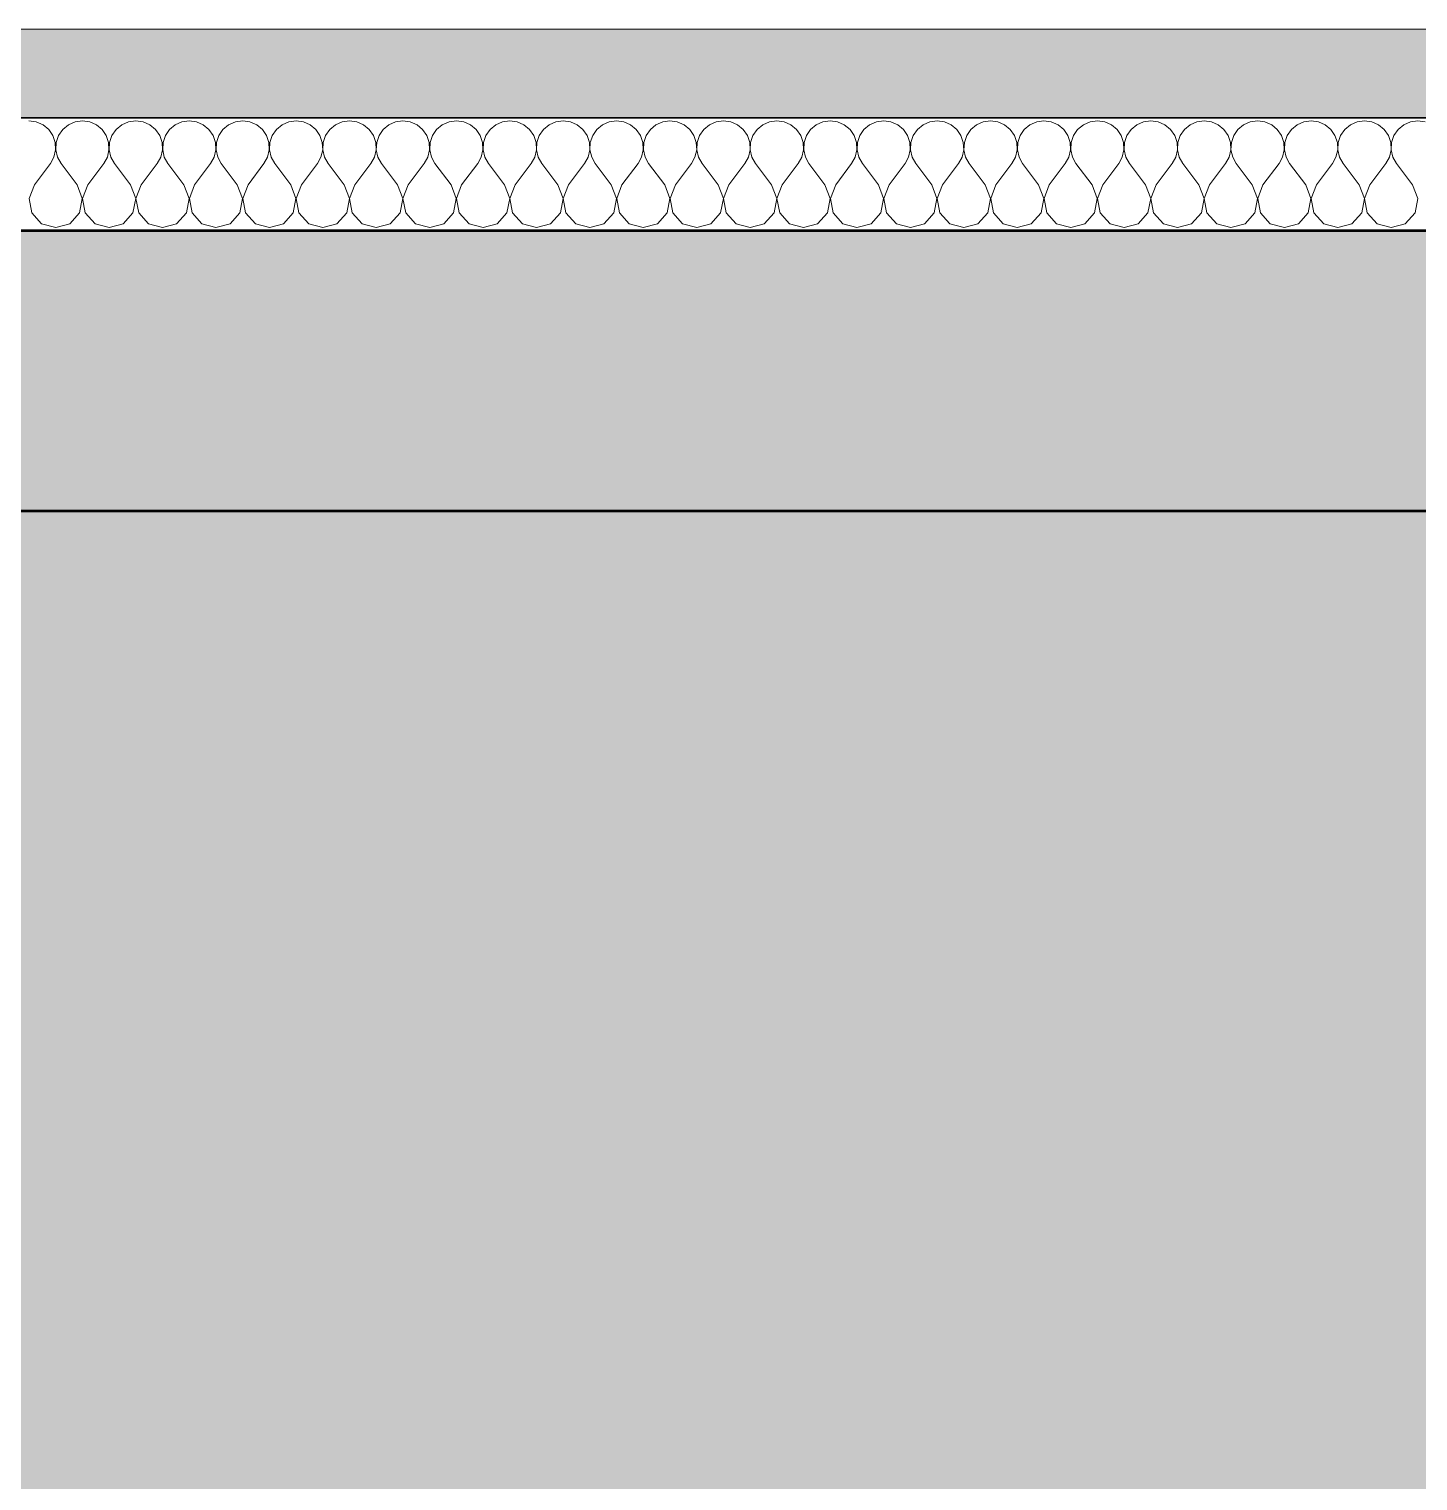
# Model space of a CAD drawing. Header units: millimetres. Extents: x -48147 to 1436659, y -488302 to 18123.
# Drawn here: x 1426631 to 1427870, y -484328 to -483033 of the extents above; entities that cross this region are included whole.
import ezdxf

# ---------------------------------------------------------------- set-up
doc = ezdxf.new("R2010")
doc.units = ezdxf.units.MM
doc.header["$MEASUREMENT"] = 0
doc.linetypes.add('Dashed', pattern=[2822.222233, 1411.111116, -1411.111116])
doc.linetypes.add('Wipeout_Contour', pattern=[1000, 0, -1000])
for name, color, linetype, lineweight, true_color in [('0_Pen_No__105', 7, 'Continuous', 15, 0xa6a6a6), ('A-230-M_FLOOR.IFC Import_Pen_No__109', 7, 'Continuous', 15, 0xa6a6a6), ('A-230-M_FLOOR.IFC Import_Pen_No__29', 7, 'Continuous', 50, 0x2a2a2a), ('HATCHING_Pen_No__145', 7, 'Continuous', 0, 0xa6a6a6), ('New_A-20-M_Floor_Slab_Pen_No__107', 7, 'Continuous', 15, 0xa6a6a6), ('New_A-20-M_Floor_Slab_Pen_No__109', 7, 'Continuous', 15, 0xa6a6a6), ('New_A-20-M_Floor_Slab_Pen_No__162', 7, 'Continuous', 0, 0xe47200)]:
    doc.layers.add(name, color=color, linetype=linetype, lineweight=lineweight, true_color=true_color)
doc.layers.add('A-230-M_FLOOR.IFC Import', color=7, linetype='Continuous')
doc.layers.add('New_A-20-M_Floor_Slab', color=7, linetype='Continuous')
doc.layers.add('HATCHING_Pen_No__1', color=7, linetype='Continuous', lineweight=13)
doc.layers.add('New_A-20-M_Floor_Slab_Pen_No__1', color=7, linetype='Continuous', lineweight=13)
pattern_1 = [(0, (1424163.9, -483032.8), (0, 389.711), [24.375, -200.625]), (0, (1424276.4, -482837.94), (0, 389.711), [24.375, -200.625]), (60, (1424163.9, -483032.8), (-337.5, 194.856), [24.375, -200.625]), (60, (1424388.9, -483032.8), (-337.5, 194.856), [24.375, -200.625]), (120, (1424188.27, -483032.8), (337.5, 194.856), [24.375, -200.625]), (120, (1424413.27, -483032.8), (337.5, 194.856), [24.375, -200.625]), (0, (1424163.9, -482995.3), (0, 75), [0, -75, 0, -112.5]), (45, (1424201.4, -482995.3), (-53.033, 53.033), [0, -56.25, 0, -93.75])]

# ---------------------------------------------------------------- blocks, each defined once
blk = doc.blocks.new('*X349', base_point=(1424163.9, -483032.8))
at = {"layer": 'New_A-20-M_Floor_Slab_Pen_No__107', "linetype": 'Continuous'}
for p, q in [((1426637.9, -483115.6), (1426631.4, -483114.7)), ((1426643.9, -483118.2), (1426637.9, -483115.6)), ((1426672.5, -483115.6), (1426666.5, -483118.2)), ((1426679, -483114.7), (1426672.5, -483115.6)), ((1426685.5, -483115.6), (1426679, -483114.7)), ((1426691.6, -483118.2), (1426685.5, -483115.6)), ((1426720.1, -483115.6), (1426714.1, -483118.2)), ((1426726.7, -483114.7), (1426720.1, -483115.6)), ((1426733.2, -483115.6), (1426726.7, -483114.7)), ((1426739.2, -483118.2), (1426733.2, -483115.6)), ((1426767.8, -483115.6), (1426761.8, -483118.2)), ((1426774.3, -483114.7), (1426767.8, -483115.6)), ((1426780.8, -483115.6), (1426774.3, -483114.7)), ((1426786.8, -483118.2), (1426780.8, -483115.6)), ((1426815.4, -483115.6), (1426809.4, -483118.2)), ((1426821.9, -483114.7), (1426815.4, -483115.6)), ((1426828.4, -483115.6), (1426821.9, -483114.7)), ((1426834.4, -483118.2), (1426828.4, -483115.6)), ((1426863, -483115.6), (1426857, -483118.2)), ((1426869.5, -483114.7), (1426863, -483115.6)), ((1426876, -483115.6), (1426869.5, -483114.7)), ((1426882, -483118.2), (1426876, -483115.6)), ((1426910.6, -483115.6), (1426904.6, -483118.2)), ((1426917.1, -483114.7), (1426910.6, -483115.6)), ((1426923.6, -483115.6), (1426917.1, -483114.7)), ((1426929.6, -483118.2), (1426923.6, -483115.6)), ((1426958.2, -483115.6), (1426952.2, -483118.2)), ((1426964.7, -483114.7), (1426958.2, -483115.6)), ((1426971.3, -483115.6), (1426964.7, -483114.7)), ((1426977.3, -483118.2), (1426971.3, -483115.6)), ((1427005.9, -483115.6), (1426999.8, -483118.2)), ((1427012.4, -483114.7), (1427005.9, -483115.6)), ((1427018.9, -483115.6), (1427012.4, -483114.7)), ((1427024.9, -483118.2), (1427018.9, -483115.6)), ((1427053.5, -483115.6), (1427047.5, -483118.2)), ((1427060, -483114.7), (1427053.5, -483115.6)), ((1427066.5, -483115.6), (1427060, -483114.7)), ((1427072.5, -483118.2), (1427066.5, -483115.6)), ((1427101.1, -483115.6), (1427095.1, -483118.2)), ((1427107.6, -483114.7), (1427101.1, -483115.6)), ((1427114.1, -483115.6), (1427107.6, -483114.7)), ((1427120.1, -483118.2), (1427114.1, -483115.6)), ((1427148.7, -483115.6), (1427142.7, -483118.2)), ((1427155.2, -483114.7), (1427148.7, -483115.6)), ((1427161.7, -483115.6), (1427155.2, -483114.7)), ((1427167.7, -483118.2), (1427161.7, -483115.6)), ((1427196.3, -483115.6), (1427190.3, -483118.2)), ((1427202.8, -483114.7), (1427196.3, -483115.6)), ((1427209.3, -483115.6), (1427202.8, -483114.7)), ((1427215.4, -483118.2), (1427209.3, -483115.6)), ((1427244, -483115.6), (1427237.9, -483118.2)), ((1427250.5, -483114.7), (1427244, -483115.6)), ((1427257, -483115.6), (1427250.5, -483114.7)), ((1427263, -483118.2), (1427257, -483115.6)), ((1427291.6, -483115.6), (1427285.6, -483118.2)), ((1427298.1, -483114.7), (1427291.6, -483115.6)), ((1427304.6, -483115.6), (1427298.1, -483114.7)), ((1427310.6, -483118.2), (1427304.6, -483115.6)), ((1427339.2, -483115.6), (1427333.2, -483118.2)), ((1427345.7, -483114.7), (1427339.2, -483115.6)), ((1427352.2, -483115.6), (1427345.7, -483114.7)), ((1427358.2, -483118.2), (1427352.2, -483115.6)), ((1427386.8, -483115.6), (1427380.8, -483118.2)), ((1427393.3, -483114.7), (1427386.8, -483115.6)), ((1427399.8, -483115.6), (1427393.3, -483114.7)), ((1427405.8, -483118.2), (1427399.8, -483115.6)), ((1427434.4, -483115.6), (1427428.4, -483118.2)), ((1427440.9, -483114.7), (1427434.4, -483115.6)), ((1427447.4, -483115.6), (1427440.9, -483114.7)), ((1427453.5, -483118.2), (1427447.4, -483115.6)), ((1427482.1, -483115.6), (1427476, -483118.2)), ((1427488.6, -483114.7), (1427482.1, -483115.6)), ((1427495.1, -483115.6), (1427488.6, -483114.7)), ((1427501.1, -483118.2), (1427495.1, -483115.6)), ((1427529.7, -483115.6), (1427523.7, -483118.2)), ((1427536.2, -483114.7), (1427529.7, -483115.6)), ((1427542.7, -483115.6), (1427536.2, -483114.7)), ((1427548.7, -483118.2), (1427542.7, -483115.6)), ((1427577.3, -483115.6), (1427571.3, -483118.2)), ((1427583.8, -483114.7), (1427577.3, -483115.6)), ((1427590.3, -483115.6), (1427583.8, -483114.7)), ((1427596.3, -483118.2), (1427590.3, -483115.6)), ((1427624.9, -483115.6), (1427618.9, -483118.2)), ((1427631.4, -483114.7), (1427624.9, -483115.6)), ((1427637.9, -483115.6), (1427631.4, -483114.7)), ((1427643.9, -483118.2), (1427637.9, -483115.6)), ((1427672.5, -483115.6), (1427666.5, -483118.2)), ((1427679, -483114.7), (1427672.5, -483115.6)), ((1427685.5, -483115.6), (1427679, -483114.7)), ((1427691.6, -483118.2), (1427685.5, -483115.6)), ((1427720.1, -483115.6), (1427714.1, -483118.2)), ((1427726.7, -483114.7), (1427720.1, -483115.6)), ((1427733.2, -483115.6), (1427726.7, -483114.7)), ((1427739.2, -483118.2), (1427733.2, -483115.6)), ((1427767.8, -483115.6), (1427761.8, -483118.2)), ((1427774.3, -483114.7), (1427767.8, -483115.6)), ((1427780.8, -483115.6), (1427774.3, -483114.7)), ((1427786.8, -483118.2), (1427780.8, -483115.6)), ((1427815.4, -483115.6), (1427809.4, -483118.2)), ((1427821.9, -483114.7), (1427815.4, -483115.6)), ((1427828.4, -483115.6), (1427821.9, -483114.7)), ((1427834.4, -483118.2), (1427828.4, -483115.6)), ((1427863, -483115.6), (1427857, -483118.2)), ((1427869.5, -483114.7), (1427863, -483115.6)), ((1427876, -483115.6), (1427869.5, -483114.7)), ((1426649, -483122.4), (1426643.9, -483118.2)), ((1426652.7, -483127.8), (1426649, -483122.4)), ((1426654.8, -483134.1), (1426652.7, -483127.8)), ((1426657.7, -483127.8), (1426655.6, -483134.1)), ((1426661.5, -483122.4), (1426657.7, -483127.8)), ((1426666.5, -483118.2), (1426661.5, -483122.4)), ((1426696.6, -483122.4), (1426691.6, -483118.2)), ((1426700.3, -483127.8), (1426696.6, -483122.4)), ((1426702.4, -483134.1), (1426700.3, -483127.8)), ((1426705.4, -483127.8), (1426703.3, -483134.1)), ((1426709.1, -483122.4), (1426705.4, -483127.8)), ((1426714.1, -483118.2), (1426709.1, -483122.4)), ((1426744.2, -483122.4), (1426739.2, -483118.2)), ((1426747.9, -483127.8), (1426744.2, -483122.4)), ((1426750, -483134.1), (1426747.9, -483127.8)), ((1426753, -483127.8), (1426750.9, -483134.1)), ((1426756.7, -483122.4), (1426753, -483127.8)), ((1426761.8, -483118.2), (1426756.7, -483122.4)), ((1426791.8, -483122.4), (1426786.8, -483118.2)), ((1426795.6, -483127.8), (1426791.8, -483122.4)), ((1426797.7, -483134.1), (1426795.6, -483127.8)), ((1426800.6, -483127.8), (1426798.5, -483134.1)), ((1426804.3, -483122.4), (1426800.6, -483127.8)), ((1426809.4, -483118.2), (1426804.3, -483122.4)), ((1426839.5, -483122.4), (1426834.4, -483118.2)), ((1426843.2, -483127.8), (1426839.5, -483122.4)), ((1426845.3, -483134.1), (1426843.2, -483127.8)), ((1426848.2, -483127.8), (1426846.1, -483134.1)), ((1426851.9, -483122.4), (1426848.2, -483127.8)), ((1426857, -483118.2), (1426851.9, -483122.4)), ((1426887.1, -483122.4), (1426882, -483118.2)), ((1426890.8, -483127.8), (1426887.1, -483122.4)), ((1426892.9, -483134.1), (1426890.8, -483127.8)), ((1426895.8, -483127.8), (1426893.7, -483134.1)), ((1426899.6, -483122.4), (1426895.8, -483127.8)), ((1426904.6, -483118.2), (1426899.6, -483122.4)), ((1426934.7, -483122.4), (1426929.6, -483118.2)), ((1426938.4, -483127.8), (1426934.7, -483122.4)), ((1426940.5, -483134.1), (1426938.4, -483127.8)), ((1426943.5, -483127.8), (1426941.4, -483134.1)), ((1426947.2, -483122.4), (1426943.5, -483127.8)), ((1426952.2, -483118.2), (1426947.2, -483122.4)), ((1426982.3, -483122.4), (1426977.3, -483118.2)), ((1426986, -483127.8), (1426982.3, -483122.4)), ((1426988.1, -483134.1), (1426986, -483127.8)), ((1426991.1, -483127.8), (1426989, -483134.1)), ((1426994.8, -483122.4), (1426991.1, -483127.8)), ((1426999.8, -483118.2), (1426994.8, -483122.4)), ((1427029.9, -483122.4), (1427024.9, -483118.2)), ((1427033.7, -483127.8), (1427029.9, -483122.4)), ((1427035.8, -483134.1), (1427033.7, -483127.8)), ((1427038.7, -483127.8), (1427036.6, -483134.1)), ((1427042.4, -483122.4), (1427038.7, -483127.8)), ((1427047.5, -483118.2), (1427042.4, -483122.4)), ((1427077.6, -483122.4), (1427072.5, -483118.2)), ((1427081.3, -483127.8), (1427077.6, -483122.4)), ((1427083.4, -483134.1), (1427081.3, -483127.8)), ((1427086.3, -483127.8), (1427084.2, -483134.1)), ((1427090, -483122.4), (1427086.3, -483127.8)), ((1427095.1, -483118.2), (1427090, -483122.4)), ((1427125.2, -483122.4), (1427120.1, -483118.2)), ((1427128.9, -483127.8), (1427125.2, -483122.4)), ((1427131, -483134.1), (1427128.9, -483127.8)), ((1427133.9, -483127.8), (1427131.8, -483134.1)), ((1427137.6, -483122.4), (1427133.9, -483127.8)), ((1427142.7, -483118.2), (1427137.6, -483122.4)), ((1427172.8, -483122.4), (1427167.7, -483118.2)), ((1427176.5, -483127.8), (1427172.8, -483122.4)), ((1427178.6, -483134.1), (1427176.5, -483127.8)), ((1427181.5, -483127.8), (1427179.4, -483134.1)), ((1427185.3, -483122.4), (1427181.5, -483127.8)), ((1427190.3, -483118.2), (1427185.3, -483122.4)), ((1427220.4, -483122.4), (1427215.4, -483118.2)), ((1427224.1, -483127.8), (1427220.4, -483122.4)), ((1427226.2, -483134.1), (1427224.1, -483127.8)), ((1427229.2, -483127.8), (1427227.1, -483134.1)), ((1427232.9, -483122.4), (1427229.2, -483127.8)), ((1427237.9, -483118.2), (1427232.9, -483122.4)), ((1427268, -483122.4), (1427263, -483118.2)), ((1427271.8, -483127.8), (1427268, -483122.4)), ((1427273.9, -483134.1), (1427271.8, -483127.8)), ((1427276.8, -483127.8), (1427274.7, -483134.1)), ((1427280.5, -483122.4), (1427276.8, -483127.8)), ((1427285.6, -483118.2), (1427280.5, -483122.4)), ((1427315.7, -483122.4), (1427310.6, -483118.2)), ((1427319.4, -483127.8), (1427315.7, -483122.4)), ((1427321.5, -483134.1), (1427319.4, -483127.8)), ((1427324.4, -483127.8), (1427322.3, -483134.1)), ((1427328.1, -483122.4), (1427324.4, -483127.8)), ((1427333.2, -483118.2), (1427328.1, -483122.4)), ((1427363.3, -483122.4), (1427358.2, -483118.2)), ((1427367, -483127.8), (1427363.3, -483122.4)), ((1427369.1, -483134.1), (1427367, -483127.8)), ((1427372, -483127.8), (1427369.9, -483134.1)), ((1427375.7, -483122.4), (1427372, -483127.8)), ((1427380.8, -483118.2), (1427375.7, -483122.4)), ((1427410.9, -483122.4), (1427405.8, -483118.2)), ((1427414.6, -483127.8), (1427410.9, -483122.4)), ((1427416.7, -483134.1), (1427414.6, -483127.8)), ((1427419.6, -483127.8), (1427417.5, -483134.1)), ((1427423.4, -483122.4), (1427419.6, -483127.8)), ((1427428.4, -483118.2), (1427423.4, -483122.4)), ((1427458.5, -483122.4), (1427453.5, -483118.2)), ((1427462.2, -483127.8), (1427458.5, -483122.4)), ((1427464.3, -483134.1), (1427462.2, -483127.8)), ((1427467.3, -483127.8), (1427465.2, -483134.1)), ((1427471, -483122.4), (1427467.3, -483127.8)), ((1427476, -483118.2), (1427471, -483122.4)), ((1427506.1, -483122.4), (1427501.1, -483118.2)), ((1427509.9, -483127.8), (1427506.1, -483122.4)), ((1427512, -483134.1), (1427509.9, -483127.8)), ((1427514.9, -483127.8), (1427512.8, -483134.1)), ((1427518.6, -483122.4), (1427514.9, -483127.8)), ((1427523.7, -483118.2), (1427518.6, -483122.4)), ((1427553.8, -483122.4), (1427548.7, -483118.2)), ((1427557.5, -483127.8), (1427553.8, -483122.4)), ((1427559.6, -483134.1), (1427557.5, -483127.8)), ((1427562.5, -483127.8), (1427560.4, -483134.1)), ((1427566.2, -483122.4), (1427562.5, -483127.8)), ((1427571.3, -483118.2), (1427566.2, -483122.4)), ((1427601.4, -483122.4), (1427596.3, -483118.2)), ((1427605.1, -483127.8), (1427601.4, -483122.4)), ((1427607.2, -483134.1), (1427605.1, -483127.8)), ((1427610.1, -483127.8), (1427608, -483134.1)), ((1427613.8, -483122.4), (1427610.1, -483127.8)), ((1427618.9, -483118.2), (1427613.8, -483122.4)), ((1427649, -483122.4), (1427643.9, -483118.2)), ((1427652.7, -483127.8), (1427649, -483122.4)), ((1427654.8, -483134.1), (1427652.7, -483127.8)), ((1427657.7, -483127.8), (1427655.6, -483134.1)), ((1427661.5, -483122.4), (1427657.7, -483127.8)), ((1427666.5, -483118.2), (1427661.5, -483122.4)), ((1427696.6, -483122.4), (1427691.6, -483118.2)), ((1427700.3, -483127.8), (1427696.6, -483122.4)), ((1427702.4, -483134.1), (1427700.3, -483127.8)), ((1427705.4, -483127.8), (1427703.3, -483134.1)), ((1427709.1, -483122.4), (1427705.4, -483127.8)), ((1427714.1, -483118.2), (1427709.1, -483122.4)), ((1427744.2, -483122.4), (1427739.2, -483118.2)), ((1427747.9, -483127.8), (1427744.2, -483122.4)), ((1427750, -483134.1), (1427747.9, -483127.8)), ((1427753, -483127.8), (1427750.9, -483134.1)), ((1427756.7, -483122.4), (1427753, -483127.8)), ((1427761.8, -483118.2), (1427756.7, -483122.4)), ((1427791.8, -483122.4), (1427786.8, -483118.2)), ((1427795.6, -483127.8), (1427791.8, -483122.4)), ((1427797.7, -483134.1), (1427795.6, -483127.8)), ((1427800.6, -483127.8), (1427798.5, -483134.1)), ((1427804.3, -483122.4), (1427800.6, -483127.8)), ((1427809.4, -483118.2), (1427804.3, -483122.4)), ((1427839.5, -483122.4), (1427834.4, -483118.2)), ((1427843.2, -483127.8), (1427839.5, -483122.4)), ((1427845.3, -483134.1), (1427843.2, -483127.8)), ((1427848.2, -483127.8), (1427846.1, -483134.1)), ((1427851.9, -483122.4), (1427848.2, -483127.8)), ((1427857, -483118.2), (1427851.9, -483122.4)), ((1426653.6, -483147), (1426655.1, -483140.6)), ((1426655.1, -483140.6), (1426654.8, -483134.1)), ((1426655.6, -483134.1), (1426655.3, -483140.6)), ((1426655.3, -483140.6), (1426656.8, -483147)), ((1426701.3, -483147), (1426702.7, -483140.6)), ((1426702.7, -483140.6), (1426702.4, -483134.1)), ((1426703.3, -483134.1), (1426702.9, -483140.6)), ((1426702.9, -483140.6), (1426704.4, -483147)), ((1426748.9, -483147), (1426750.4, -483140.6)), ((1426750.4, -483140.6), (1426750, -483134.1)), ((1426750.9, -483134.1), (1426750.6, -483140.6)), ((1426750.6, -483140.6), (1426752, -483147)), ((1426796.5, -483147), (1426798, -483140.6)), ((1426798, -483140.6), (1426797.7, -483134.1)), ((1426798.5, -483134.1), (1426798.2, -483140.6)), ((1426798.2, -483140.6), (1426799.7, -483147)), ((1426844.1, -483147), (1426845.6, -483140.6)), ((1426845.6, -483140.6), (1426845.3, -483134.1)), ((1426846.1, -483134.1), (1426845.8, -483140.6)), ((1426845.8, -483140.6), (1426847.3, -483147)), ((1426891.7, -483147), (1426893.2, -483140.6)), ((1426893.2, -483140.6), (1426892.9, -483134.1)), ((1426893.7, -483134.1), (1426893.4, -483140.6)), ((1426893.4, -483140.6), (1426894.9, -483147)), ((1426939.4, -483147), (1426940.8, -483140.6)), ((1426940.8, -483140.6), (1426940.5, -483134.1)), ((1426941.4, -483134.1), (1426941, -483140.6)), ((1426941, -483140.6), (1426942.5, -483147)), ((1426987, -483147), (1426988.5, -483140.6)), ((1426988.5, -483140.6), (1426988.1, -483134.1)), ((1426989, -483134.1), (1426988.7, -483140.6)), ((1426988.7, -483140.6), (1426990.1, -483147)), ((1427034.6, -483147), (1427036.1, -483140.6)), ((1427036.1, -483140.6), (1427035.8, -483134.1)), ((1427036.6, -483134.1), (1427036.3, -483140.6)), ((1427036.3, -483140.6), (1427037.8, -483147)), ((1427082.2, -483147), (1427083.7, -483140.6)), ((1427083.7, -483140.6), (1427083.4, -483134.1)), ((1427084.2, -483134.1), (1427083.9, -483140.6)), ((1427083.9, -483140.6), (1427085.4, -483147)), ((1427129.8, -483147), (1427131.3, -483140.6)), ((1427131.3, -483140.6), (1427131, -483134.1)), ((1427131.8, -483134.1), (1427131.5, -483140.6)), ((1427131.5, -483140.6), (1427133, -483147)), ((1427177.5, -483147), (1427178.9, -483140.6)), ((1427178.9, -483140.6), (1427178.6, -483134.1)), ((1427179.4, -483134.1), (1427179.1, -483140.6)), ((1427179.1, -483140.6), (1427180.6, -483147)), ((1427225.1, -483147), (1427226.6, -483140.6)), ((1427226.6, -483140.6), (1427226.2, -483134.1)), ((1427227.1, -483134.1), (1427226.7, -483140.6)), ((1427226.7, -483140.6), (1427228.2, -483147)), ((1427272.7, -483147), (1427274.2, -483140.6)), ((1427274.2, -483140.6), (1427273.9, -483134.1)), ((1427274.7, -483134.1), (1427274.4, -483140.6)), ((1427274.4, -483140.6), (1427275.9, -483147)), ((1427320.3, -483147), (1427321.8, -483140.6)), ((1427321.8, -483140.6), (1427321.5, -483134.1)), ((1427322.3, -483134.1), (1427322, -483140.6)), ((1427322, -483140.6), (1427323.5, -483147)), ((1427367.9, -483147), (1427369.4, -483140.6)), ((1427369.4, -483140.6), (1427369.1, -483134.1)), ((1427369.9, -483134.1), (1427369.6, -483140.6)), ((1427369.6, -483140.6), (1427371.1, -483147)), ((1427415.5, -483147), (1427417, -483140.6)), ((1427417, -483140.6), (1427416.7, -483134.1)), ((1427417.5, -483134.1), (1427417.2, -483140.6)), ((1427417.2, -483140.6), (1427418.7, -483147)), ((1427463.2, -483147), (1427464.7, -483140.6)), ((1427464.7, -483140.6), (1427464.3, -483134.1)), ((1427465.2, -483134.1), (1427464.8, -483140.6)), ((1427464.8, -483140.6), (1427466.3, -483147)), ((1427510.8, -483147), (1427512.3, -483140.6)), ((1427512.3, -483140.6), (1427512, -483134.1)), ((1427512.8, -483134.1), (1427512.5, -483140.6)), ((1427512.5, -483140.6), (1427514, -483147)), ((1427558.4, -483147), (1427559.9, -483140.6)), ((1427559.9, -483140.6), (1427559.6, -483134.1)), ((1427560.4, -483134.1), (1427560.1, -483140.6)), ((1427560.1, -483140.6), (1427561.6, -483147)), ((1427606, -483147), (1427607.5, -483140.6)), ((1427607.5, -483140.6), (1427607.2, -483134.1)), ((1427608, -483134.1), (1427607.7, -483140.6)), ((1427607.7, -483140.6), (1427609.2, -483147)), ((1427653.6, -483147), (1427655.1, -483140.6)), ((1427655.1, -483140.6), (1427654.8, -483134.1)), ((1427655.6, -483134.1), (1427655.3, -483140.6)), ((1427655.3, -483140.6), (1427656.8, -483147)), ((1427701.3, -483147), (1427702.7, -483140.6)), ((1427702.7, -483140.6), (1427702.4, -483134.1)), ((1427703.3, -483134.1), (1427702.9, -483140.6)), ((1427702.9, -483140.6), (1427704.4, -483147)), ((1427748.9, -483147), (1427750.4, -483140.6)), ((1427750.4, -483140.6), (1427750, -483134.1)), ((1427750.9, -483134.1), (1427750.6, -483140.6)), ((1427750.6, -483140.6), (1427752, -483147)), ((1427796.5, -483147), (1427798, -483140.6)), ((1427798, -483140.6), (1427797.7, -483134.1)), ((1427798.5, -483134.1), (1427798.2, -483140.6)), ((1427798.2, -483140.6), (1427799.7, -483147)), ((1427844.1, -483147), (1427845.6, -483140.6)), ((1427845.6, -483140.6), (1427845.3, -483134.1)), ((1427846.1, -483134.1), (1427845.8, -483140.6)), ((1427845.8, -483140.6), (1427847.3, -483147)), ((1426636.2, -483171.8), (1426650.5, -483152.8)), ((1426650.5, -483152.8), (1426653.6, -483147)), ((1426656.8, -483147), (1426660, -483152.8)), ((1426674.3, -483171.8), (1426660, -483152.8)), ((1426683.8, -483171.8), (1426698.1, -483152.8)), ((1426698.1, -483152.8), (1426701.3, -483147)), ((1426704.4, -483147), (1426707.6, -483152.8)), ((1426721.9, -483171.8), (1426707.6, -483152.8)), ((1426731.4, -483171.8), (1426745.7, -483152.8)), ((1426745.7, -483152.8), (1426748.9, -483147)), ((1426752, -483147), (1426755.2, -483152.8)), ((1426769.5, -483171.8), (1426755.2, -483152.8)), ((1426779, -483171.8), (1426793.3, -483152.8)), ((1426793.3, -483152.8), (1426796.5, -483147)), ((1426799.7, -483147), (1426802.8, -483152.8)), ((1426817.1, -483171.8), (1426802.8, -483152.8)), ((1426826.7, -483171.8), (1426840.9, -483152.8)), ((1426840.9, -483152.8), (1426844.1, -483147)), ((1426847.3, -483147), (1426850.5, -483152.8)), ((1426864.7, -483171.8), (1426850.5, -483152.8)), ((1426874.3, -483171.8), (1426888.6, -483152.8)), ((1426888.6, -483152.8), (1426891.7, -483147)), ((1426894.9, -483147), (1426898.1, -483152.8)), ((1426912.4, -483171.8), (1426898.1, -483152.8)), ((1426921.9, -483171.8), (1426936.2, -483152.8)), ((1426936.2, -483152.8), (1426939.4, -483147)), ((1426942.5, -483147), (1426945.7, -483152.8)), ((1426960, -483171.8), (1426945.7, -483152.8)), ((1426969.5, -483171.8), (1426983.8, -483152.8)), ((1426983.8, -483152.8), (1426987, -483147)), ((1426990.1, -483147), (1426993.3, -483152.8)), ((1427007.6, -483171.8), (1426993.3, -483152.8)), ((1427017.1, -483171.8), (1427031.4, -483152.8)), ((1427031.4, -483152.8), (1427034.6, -483147)), ((1427037.8, -483147), (1427040.9, -483152.8)), ((1427055.2, -483171.8), (1427040.9, -483152.8)), ((1427064.7, -483171.8), (1427079, -483152.8)), ((1427079, -483152.8), (1427082.2, -483147)), ((1427085.4, -483147), (1427088.6, -483152.8)), ((1427102.8, -483171.8), (1427088.6, -483152.8)), ((1427112.4, -483171.8), (1427126.7, -483152.8)), ((1427126.7, -483152.8), (1427129.8, -483147)), ((1427133, -483147), (1427136.2, -483152.8)), ((1427150.5, -483171.8), (1427136.2, -483152.8)), ((1427160, -483171.8), (1427174.3, -483152.8)), ((1427174.3, -483152.8), (1427177.5, -483147)), ((1427180.6, -483147), (1427183.8, -483152.8)), ((1427198.1, -483171.8), (1427183.8, -483152.8)), ((1427207.6, -483171.8), (1427221.9, -483152.8)), ((1427221.9, -483152.8), (1427225.1, -483147)), ((1427228.2, -483147), (1427231.4, -483152.8)), ((1427245.7, -483171.8), (1427231.4, -483152.8)), ((1427255.2, -483171.8), (1427269.5, -483152.8)), ((1427269.5, -483152.8), (1427272.7, -483147)), ((1427275.9, -483147), (1427279, -483152.8)), ((1427293.3, -483171.8), (1427279, -483152.8)), ((1427302.8, -483171.8), (1427317.1, -483152.8)), ((1427317.1, -483152.8), (1427320.3, -483147)), ((1427323.5, -483147), (1427326.7, -483152.8)), ((1427340.9, -483171.8), (1427326.7, -483152.8)), ((1427350.5, -483171.8), (1427364.7, -483152.8)), ((1427364.7, -483152.8), (1427367.9, -483147)), ((1427371.1, -483147), (1427374.3, -483152.8)), ((1427388.6, -483171.8), (1427374.3, -483152.8)), ((1427398.1, -483171.8), (1427412.4, -483152.8)), ((1427412.4, -483152.8), (1427415.5, -483147)), ((1427418.7, -483147), (1427421.9, -483152.8)), ((1427436.2, -483171.8), (1427421.9, -483152.8)), ((1427445.7, -483171.8), (1427460, -483152.8)), ((1427460, -483152.8), (1427463.2, -483147)), ((1427466.3, -483147), (1427469.5, -483152.8)), ((1427483.8, -483171.8), (1427469.5, -483152.8)), ((1427493.3, -483171.8), (1427507.6, -483152.8)), ((1427507.6, -483152.8), (1427510.8, -483147)), ((1427514, -483147), (1427517.1, -483152.8)), ((1427531.4, -483171.8), (1427517.1, -483152.8)), ((1427540.9, -483171.8), (1427555.2, -483152.8)), ((1427555.2, -483152.8), (1427558.4, -483147)), ((1427561.6, -483147), (1427564.7, -483152.8)), ((1427579, -483171.8), (1427564.7, -483152.8)), ((1427588.6, -483171.8), (1427602.8, -483152.8)), ((1427602.8, -483152.8), (1427606, -483147)), ((1427609.2, -483147), (1427612.4, -483152.8)), ((1427626.7, -483171.8), (1427612.4, -483152.8)), ((1427636.2, -483171.8), (1427650.5, -483152.8)), ((1427650.5, -483152.8), (1427653.6, -483147)), ((1427656.8, -483147), (1427660, -483152.8)), ((1427674.3, -483171.8), (1427660, -483152.8)), ((1427683.8, -483171.8), (1427698.1, -483152.8)), ((1427698.1, -483152.8), (1427701.3, -483147)), ((1427704.4, -483147), (1427707.6, -483152.8)), ((1427721.9, -483171.8), (1427707.6, -483152.8)), ((1427731.4, -483171.8), (1427745.7, -483152.8)), ((1427745.7, -483152.8), (1427748.9, -483147)), ((1427752, -483147), (1427755.2, -483152.8)), ((1427769.5, -483171.8), (1427755.2, -483152.8)), ((1427779, -483171.8), (1427793.3, -483152.8)), ((1427793.3, -483152.8), (1427796.5, -483147)), ((1427799.7, -483147), (1427802.8, -483152.8)), ((1427817.1, -483171.8), (1427802.8, -483152.8)), ((1427826.7, -483171.8), (1427840.9, -483152.8)), ((1427840.9, -483152.8), (1427844.1, -483147)), ((1427847.3, -483147), (1427850.5, -483152.8)), ((1427864.7, -483171.8), (1427850.5, -483152.8)), ((1426636.2, -483171.8), (1426631.5, -483184)), ((1426678.9, -483184), (1426674.3, -483171.8)), ((1426683.8, -483171.8), (1426679.1, -483184)), ((1426726.6, -483184), (1426721.9, -483171.8)), ((1426731.4, -483171.8), (1426726.7, -483184)), ((1426774.2, -483184), (1426769.5, -483171.8)), ((1426779, -483171.8), (1426774.4, -483184)), ((1426821.8, -483184), (1426817.1, -483171.8)), ((1426826.7, -483171.8), (1426822, -483184)), ((1426869.4, -483184), (1426864.7, -483171.8)), ((1426874.3, -483171.8), (1426869.6, -483184)), ((1426917, -483184), (1426912.4, -483171.8)), ((1426921.9, -483171.8), (1426917.2, -483184)), ((1426964.7, -483184), (1426960, -483171.8)), ((1426969.5, -483171.8), (1426964.8, -483184)), ((1427012.3, -483184), (1427007.6, -483171.8)), ((1427017.1, -483171.8), (1427012.5, -483184)), ((1427059.9, -483184), (1427055.2, -483171.8)), ((1427064.7, -483171.8), (1427060.1, -483184)), ((1427107.5, -483184), (1427102.8, -483171.8)), ((1427112.4, -483171.8), (1427107.7, -483184)), ((1427155.1, -483184), (1427150.5, -483171.8)), ((1427160, -483171.8), (1427155.3, -483184)), ((1427202.7, -483184), (1427198.1, -483171.8)), ((1427207.6, -483171.8), (1427202.9, -483184)), ((1427250.4, -483184), (1427245.7, -483171.8)), ((1427255.2, -483171.8), (1427250.6, -483184)), ((1427298, -483184), (1427293.3, -483171.8)), ((1427302.8, -483171.8), (1427298.2, -483184)), ((1427345.6, -483184), (1427340.9, -483171.8)), ((1427350.5, -483171.8), (1427345.8, -483184)), ((1427393.2, -483184), (1427388.6, -483171.8)), ((1427398.1, -483171.8), (1427393.4, -483184)), ((1427440.8, -483184), (1427436.2, -483171.8)), ((1427445.7, -483171.8), (1427441, -483184)), ((1427488.5, -483184), (1427483.8, -483171.8)), ((1427493.3, -483171.8), (1427488.7, -483184)), ((1427536.1, -483184), (1427531.4, -483171.8)), ((1427540.9, -483171.8), (1427536.3, -483184)), ((1427583.7, -483184), (1427579, -483171.8)), ((1427588.6, -483171.8), (1427583.9, -483184)), ((1427631.3, -483184), (1427626.7, -483171.8)), ((1427636.2, -483171.8), (1427631.5, -483184)), ((1427678.9, -483184), (1427674.3, -483171.8)), ((1427683.8, -483171.8), (1427679.1, -483184)), ((1427726.6, -483184), (1427721.9, -483171.8)), ((1427731.4, -483171.8), (1427726.7, -483184)), ((1427774.2, -483184), (1427769.5, -483171.8)), ((1427779, -483171.8), (1427774.4, -483184)), ((1427821.8, -483184), (1427817.1, -483171.8)), ((1427826.7, -483171.8), (1427822, -483184)), ((1427869.4, -483184), (1427864.7, -483171.8)), ((1426631.5, -483184), (1426633.9, -483196.8)), ((1426676.5, -483196.8), (1426678.9, -483184)), ((1426679.1, -483184), (1426681.5, -483196.8)), ((1426724.1, -483196.8), (1426726.6, -483184)), ((1426726.7, -483184), (1426729.2, -483196.8)), ((1426771.8, -483196.8), (1426774.2, -483184)), ((1426774.4, -483184), (1426776.8, -483196.8)), ((1426819.4, -483196.8), (1426821.8, -483184)), ((1426822, -483184), (1426824.4, -483196.8)), ((1426867, -483196.8), (1426869.4, -483184)), ((1426869.6, -483184), (1426872, -483196.8)), ((1426914.6, -483196.8), (1426917, -483184)), ((1426917.2, -483184), (1426919.6, -483196.8)), ((1426962.2, -483196.8), (1426964.7, -483184)), ((1426964.8, -483184), (1426967.3, -483196.8)), ((1427009.9, -483196.8), (1427012.3, -483184)), ((1427012.5, -483184), (1427014.9, -483196.8)), ((1427057.5, -483196.8), (1427059.9, -483184)), ((1427060.1, -483184), (1427062.5, -483196.8)), ((1427105.1, -483196.8), (1427107.5, -483184)), ((1427107.7, -483184), (1427110.1, -483196.8)), ((1427152.7, -483196.8), (1427155.1, -483184)), ((1427155.3, -483184), (1427157.7, -483196.8)), ((1427200.3, -483196.8), (1427202.7, -483184)), ((1427202.9, -483184), (1427205.4, -483196.8)), ((1427247.9, -483196.8), (1427250.4, -483184)), ((1427250.6, -483184), (1427253, -483196.8)), ((1427295.6, -483196.8), (1427298, -483184)), ((1427298.2, -483184), (1427300.6, -483196.8)), ((1427343.2, -483196.8), (1427345.6, -483184)), ((1427345.8, -483184), (1427348.2, -483196.8)), ((1427390.8, -483196.8), (1427393.2, -483184)), ((1427393.4, -483184), (1427395.8, -483196.8)), ((1427438.4, -483196.8), (1427440.8, -483184)), ((1427441, -483184), (1427443.5, -483196.8)), ((1427486, -483196.8), (1427488.5, -483184)), ((1427488.7, -483184), (1427491.1, -483196.8)), ((1427533.7, -483196.8), (1427536.1, -483184)), ((1427536.3, -483184), (1427538.7, -483196.8)), ((1427581.3, -483196.8), (1427583.7, -483184)), ((1427583.9, -483184), (1427586.3, -483196.8)), ((1427628.9, -483196.8), (1427631.3, -483184)), ((1427631.5, -483184), (1427633.9, -483196.8)), ((1427676.5, -483196.8), (1427678.9, -483184)), ((1427679.1, -483184), (1427681.5, -483196.8)), ((1427724.1, -483196.8), (1427726.6, -483184)), ((1427726.7, -483184), (1427729.2, -483196.8)), ((1427771.8, -483196.8), (1427774.2, -483184)), ((1427774.4, -483184), (1427776.8, -483196.8)), ((1427819.4, -483196.8), (1427821.8, -483184)), ((1427822, -483184), (1427824.4, -483196.8)), ((1427867, -483196.8), (1427869.4, -483184)), ((1426633.9, -483196.8), (1426642.7, -483206.4)), ((1426642.7, -483206.4), (1426655.2, -483209.9)), ((1426655.2, -483209.9), (1426667.7, -483206.4)), ((1426667.7, -483206.4), (1426676.5, -483196.8)), ((1426681.5, -483196.8), (1426690.3, -483206.4)), ((1426690.3, -483206.4), (1426702.8, -483209.9)), ((1426702.8, -483209.9), (1426715.4, -483206.4)), ((1426715.4, -483206.4), (1426724.1, -483196.8)), ((1426729.2, -483196.8), (1426737.9, -483206.4)), ((1426737.9, -483206.4), (1426750.5, -483209.9)), ((1426750.5, -483209.9), (1426763, -483206.4)), ((1426763, -483206.4), (1426771.8, -483196.8)), ((1426776.8, -483196.8), (1426785.6, -483206.4)), ((1426785.6, -483206.4), (1426798.1, -483209.9)), ((1426798.1, -483209.9), (1426810.6, -483206.4)), ((1426810.6, -483206.4), (1426819.4, -483196.8)), ((1426824.4, -483196.8), (1426833.2, -483206.4)), ((1426833.2, -483206.4), (1426845.7, -483209.9)), ((1426845.7, -483209.9), (1426858.2, -483206.4)), ((1426858.2, -483206.4), (1426867, -483196.8)), ((1426872, -483196.8), (1426880.8, -483206.4)), ((1426880.8, -483206.4), (1426893.3, -483209.9)), ((1426893.3, -483209.9), (1426905.8, -483206.4)), ((1426905.8, -483206.4), (1426914.6, -483196.8)), ((1426919.6, -483196.8), (1426928.4, -483206.4)), ((1426928.4, -483206.4), (1426940.9, -483209.9)), ((1426940.9, -483209.9), (1426953.5, -483206.4)), ((1426953.5, -483206.4), (1426962.2, -483196.8)), ((1426967.3, -483196.8), (1426976, -483206.4)), ((1426976, -483206.4), (1426988.6, -483209.9)), ((1426988.6, -483209.9), (1427001.1, -483206.4)), ((1427001.1, -483206.4), (1427009.9, -483196.8)), ((1427014.9, -483196.8), (1427023.7, -483206.4)), ((1427023.7, -483206.4), (1427036.2, -483209.9)), ((1427036.2, -483209.9), (1427048.7, -483206.4)), ((1427048.7, -483206.4), (1427057.5, -483196.8)), ((1427062.5, -483196.8), (1427071.3, -483206.4)), ((1427071.3, -483206.4), (1427083.8, -483209.9)), ((1427083.8, -483209.9), (1427096.3, -483206.4)), ((1427096.3, -483206.4), (1427105.1, -483196.8)), ((1427110.1, -483196.8), (1427118.9, -483206.4)), ((1427118.9, -483206.4), (1427131.4, -483209.9)), ((1427131.4, -483209.9), (1427143.9, -483206.4)), ((1427143.9, -483206.4), (1427152.7, -483196.8)), ((1427157.7, -483196.8), (1427166.5, -483206.4)), ((1427166.5, -483206.4), (1427179, -483209.9)), ((1427179, -483209.9), (1427191.6, -483206.4)), ((1427191.6, -483206.4), (1427200.3, -483196.8)), ((1427205.4, -483196.8), (1427214.1, -483206.4)), ((1427214.1, -483206.4), (1427226.7, -483209.9)), ((1427226.7, -483209.9), (1427239.2, -483206.4)), ((1427239.2, -483206.4), (1427247.9, -483196.8)), ((1427253, -483196.8), (1427261.8, -483206.4)), ((1427261.8, -483206.4), (1427274.3, -483209.9)), ((1427274.3, -483209.9), (1427286.8, -483206.4)), ((1427286.8, -483206.4), (1427295.6, -483196.8)), ((1427300.6, -483196.8), (1427309.4, -483206.4)), ((1427309.4, -483206.4), (1427321.9, -483209.9)), ((1427321.9, -483209.9), (1427334.4, -483206.4)), ((1427334.4, -483206.4), (1427343.2, -483196.8)), ((1427348.2, -483196.8), (1427357, -483206.4)), ((1427357, -483206.4), (1427369.5, -483209.9)), ((1427369.5, -483209.9), (1427382, -483206.4)), ((1427382, -483206.4), (1427390.8, -483196.8)), ((1427395.8, -483196.8), (1427404.6, -483206.4)), ((1427404.6, -483206.4), (1427417.1, -483209.9)), ((1427417.1, -483209.9), (1427429.6, -483206.4)), ((1427429.6, -483206.4), (1427438.4, -483196.8)), ((1427443.5, -483196.8), (1427452.2, -483206.4)), ((1427452.2, -483206.4), (1427464.7, -483209.9)), ((1427464.7, -483209.9), (1427477.3, -483206.4)), ((1427477.3, -483206.4), (1427486, -483196.8)), ((1427491.1, -483196.8), (1427499.8, -483206.4)), ((1427499.8, -483206.4), (1427512.4, -483209.9)), ((1427512.4, -483209.9), (1427524.9, -483206.4)), ((1427524.9, -483206.4), (1427533.7, -483196.8)), ((1427538.7, -483196.8), (1427547.5, -483206.4)), ((1427547.5, -483206.4), (1427560, -483209.9)), ((1427560, -483209.9), (1427572.5, -483206.4)), ((1427572.5, -483206.4), (1427581.3, -483196.8)), ((1427586.3, -483196.8), (1427595.1, -483206.4)), ((1427595.1, -483206.4), (1427607.6, -483209.9)), ((1427607.6, -483209.9), (1427620.1, -483206.4)), ((1427620.1, -483206.4), (1427628.9, -483196.8)), ((1427633.9, -483196.8), (1427642.7, -483206.4)), ((1427642.7, -483206.4), (1427655.2, -483209.9)), ((1427655.2, -483209.9), (1427667.7, -483206.4)), ((1427667.7, -483206.4), (1427676.5, -483196.8)), ((1427681.5, -483196.8), (1427690.3, -483206.4)), ((1427690.3, -483206.4), (1427702.8, -483209.9)), ((1427702.8, -483209.9), (1427715.4, -483206.4)), ((1427715.4, -483206.4), (1427724.1, -483196.8)), ((1427729.2, -483196.8), (1427737.9, -483206.4)), ((1427737.9, -483206.4), (1427750.5, -483209.9)), ((1427750.5, -483209.9), (1427763, -483206.4)), ((1427763, -483206.4), (1427771.8, -483196.8)), ((1427776.8, -483196.8), (1427785.6, -483206.4)), ((1427785.6, -483206.4), (1427798.1, -483209.9)), ((1427798.1, -483209.9), (1427810.6, -483206.4)), ((1427810.6, -483206.4), (1427819.4, -483196.8)), ((1427824.4, -483196.8), (1427833.2, -483206.4)), ((1427833.2, -483206.4), (1427845.7, -483209.9)), ((1427845.7, -483209.9), (1427858.2, -483206.4)), ((1427858.2, -483206.4), (1427867, -483196.8))]:
    blk.add_line(p, q, dxfattribs=at)
blk = doc.blocks.new('Section Elem_322_2', base_point=(1424163.9, -483032.8))
at = {"color": 254, "linetype": 'Wipeout_Contour', "lineweight": 0, "ltscale": 6020910.573122941}
blk.add_wipeout([(1420869.5, -483032.8), (1420869.5, -483111.8), (1430340.1, -483111.8), (1430340.1, -483032.8)], dxfattribs=at).dxf.layer = 'New_A-20-M_Floor_Slab'
at = {"layer": 'New_A-20-M_Floor_Slab_Pen_No__109', "linetype": 'Continuous'}
h = blk.add_hatch(dxfattribs=at)
h.set_pattern_fill('Lightweight_Concrete_0002', color=256, style=0, pattern_type=2)
h.set_pattern_definition(pattern_1)
h.paths.add_polyline_path([(1420869.5, -483032.8), (1420869.5, -483111.8), (1430340.1, -483111.8), (1430340.1, -483032.8)])
at = {"layer": 'New_A-20-M_Floor_Slab_Pen_No__162', "linetype": 'Continuous'}
blk.add_hatch(color=256, dxfattribs=at).paths.add_polyline_path([(1420869.5, -483111.8), (1420869.5, -483112.3), (1430340.1, -483112.3), (1430340.1, -483111.8)])
at = {"layer": 'New_A-20-M_Floor_Slab_Pen_No__1', "linetype": 'Continuous'}
blk.add_line((1430339.5, -483032.8), (1424018.6, -483032.8), dxfattribs=at)
at = {"color": 254, "linetype": 'Wipeout_Contour', "lineweight": 0, "ltscale": 6021026.11962868}
blk.add_wipeout([(1420869.5, -483112.3), (1420869.5, -483212.3), (1430340.1, -483212.3), (1430340.1, -483112.3)], dxfattribs=at).dxf.layer = 'New_A-20-M_Floor_Slab'
at = {"layer": 'New_A-20-M_Floor_Slab_Pen_No__1', "linetype": 'Continuous'}
for p, q in [((1430340.1, -483111.8), (1420869.5, -483111.8)), ((1430340.1, -483112.3), (1420869.5, -483112.3)), ((1430340.1, -483212.3), (1420869.5, -483212.3))]:
    blk.add_line(p, q, dxfattribs=at)
at = {"layer": 'New_A-20-M_Floor_Slab'}
blk.add_blockref('*X349', (1424163.9, -483032.8), dxfattribs=at)
blk = doc.blocks.new('Section Elem_442_2', base_point=(1424163.9, -483032.8))
at = {"color": 254, "linetype": 'Wipeout_Contour', "lineweight": 0, "ltscale": 6021294.64809538}
blk.add_wipeout([(1430612.1, -483462.8), (1430612.1, -483212.8), (1420620.1, -483212.8), (1420620.1, -483462.8)], dxfattribs=at).dxf.layer = 'A-230-M_FLOOR.IFC Import'
at = {"layer": 'A-230-M_FLOOR.IFC Import_Pen_No__109', "linetype": 'Continuous'}
h = blk.add_hatch(dxfattribs=at)
h.set_pattern_fill('Lightweight_Concrete_0002', color=256, style=0, pattern_type=2)
h.set_pattern_definition(pattern_1)
h.paths.add_polyline_path([(1430612.1, -483462.8), (1430612.1, -483212.8), (1420620.1, -483212.8), (1420620.1, -483462.8)])
at = {"layer": 'A-230-M_FLOOR.IFC Import_Pen_No__29', "linetype": 'Continuous'}
for p, q in [((1430339.5, -483212.8), (1420620.1, -483212.8)), ((1429474.8, -483462.8), (1420620.1, -483462.8))]:
    blk.add_line(p, q, dxfattribs=at)
blk = doc.blocks.new('S-23 Building Section_STORY_MARKER', base_point=(1424163.9, -483032.8))
at = {"layer": '0_Pen_No__105', "linetype": 'Dashed', "ltscale": 0.1}
blk.add_line((1400277.5, -483032.8), (1432997.4, -483032.8), dxfattribs=at)

msp = doc.modelspace()

# ---------------------------------------------------------------- block references
at = {"layer": 'New_A-20-M_Floor_Slab'}
msp.add_blockref('Section Elem_322_2', (1424163.9, -483032.8), dxfattribs=at)

# ---------------------------------------------------------------- next in the draw order: block references
at = {"layer": 'A-230-M_FLOOR.IFC Import'}
msp.add_blockref('Section Elem_442_2', (1424163.9, -483032.8), dxfattribs=at)

# ---------------------------------------------------------------- next in the draw order: hatches: boundary and pattern name
at = {"layer": 'HATCHING_Pen_No__145', "linetype": 'Continuous'}
msp.add_hatch(color=256, dxfattribs=at).paths.add_polyline_path([(1403281.7, -483032.8), (1400307.5, -483032.8), (1400307.5, -488302.1), (1432997.4, -488302.1), (1432997.4, -483032.8), (1430682.1, -483032.8), (1430682.1, -483462.8), (1420869.5, -483462.8), (1420620.1, -483462.8), (1420620.1, -483282.8), (1411774.9, -483282.8), (1411774.9, -483632.8), (1403851.7, -483632.8), (1403851.7, -483532.8), (1403351.8, -483532.8), (1403351.8, -483409.3), (1403281.7, -483409.3)])

# ---------------------------------------------------------------- next in the draw order: linework, layer by layer
at = {"layer": 'HATCHING_Pen_No__1', "linetype": 'Continuous', "flags": 128}
msp.add_lwpolyline([(1403281.7, -483032.8), (1400307.5, -483032.8), (1400307.5, -488302.1), (1432997.4, -488302.1), (1432997.4, -483032.8), (1430682.1, -483032.8), (1430682.1, -483462.8), (1420869.5, -483462.8), (1420620.1, -483462.8), (1420620.1, -483282.8), (1411774.9, -483282.8), (1411774.9, -483632.8), (1403851.7, -483632.8), (1403851.7, -483532.8), (1403351.8, -483532.8), (1403351.8, -483409.3), (1403281.7, -483409.3)], close=True, dxfattribs=at)

# ---------------------------------------------------------------- next in the draw order: block references
at = {"linetype": 'Continuous', "lineweight": 0}
msp.add_blockref('S-23 Building Section_STORY_MARKER', (1424163.9, -483032.8), dxfattribs=at)

doc.saveas('drawing.dxf')
